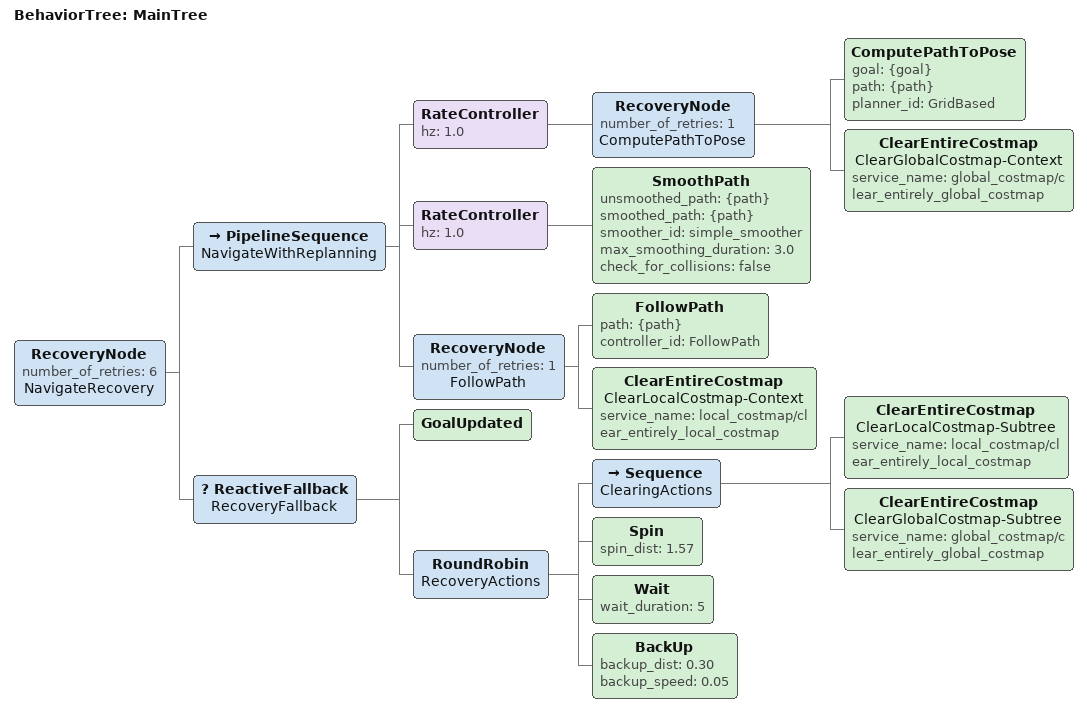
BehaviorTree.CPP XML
<root main_tree_to_execute="MainTree">
  <BehaviorTree ID="MainTree">
    <RecoveryNode number_of_retries="6" name="NavigateRecovery">
      <PipelineSequence name="NavigateWithReplanning">
        <RateController hz="1.0">
          <RecoveryNode number_of_retries="1" name="ComputePathToPose">
            <ComputePathToPose goal="{goal}" path="{path}" planner_id="GridBased"/>
            <ClearEntireCostmap name="ClearGlobalCostmap-Context" service_name="global_costmap/clear_entirely_global_costmap"/>
          </RecoveryNode>
        </RateController>
        <RateController hz="1.0">
          <SmoothPath unsmoothed_path="{path}" smoothed_path="{path}"
                      smoother_id="simple_smoother" max_smoothing_duration="3.0"
                      check_for_collisions="false"/>
        </RateController>
        <RecoveryNode number_of_retries="1" name="FollowPath">
          <FollowPath path="{path}" controller_id="FollowPath"/>
          <ClearEntireCostmap name="ClearLocalCostmap-Context" service_name="local_costmap/clear_entirely_local_costmap"/>
        </RecoveryNode>
      </PipelineSequence>
      <ReactiveFallback name="RecoveryFallback">
        <GoalUpdated/>
        <RoundRobin name="RecoveryActions">
          <Sequence name="ClearingActions">
            <ClearEntireCostmap name="ClearLocalCostmap-Subtree" service_name="local_costmap/clear_entirely_local_costmap"/>
            <ClearEntireCostmap name="ClearGlobalCostmap-Subtree" service_name="global_costmap/clear_entirely_global_costmap"/>
          </Sequence>
          <Spin spin_dist="1.57"/>
          <Wait wait_duration="5"/>
          <BackUp backup_dist="0.30" backup_speed="0.05"/>
        </RoundRobin>
      </ReactiveFallback>
    </RecoveryNode>
  </BehaviorTree>
</root>
